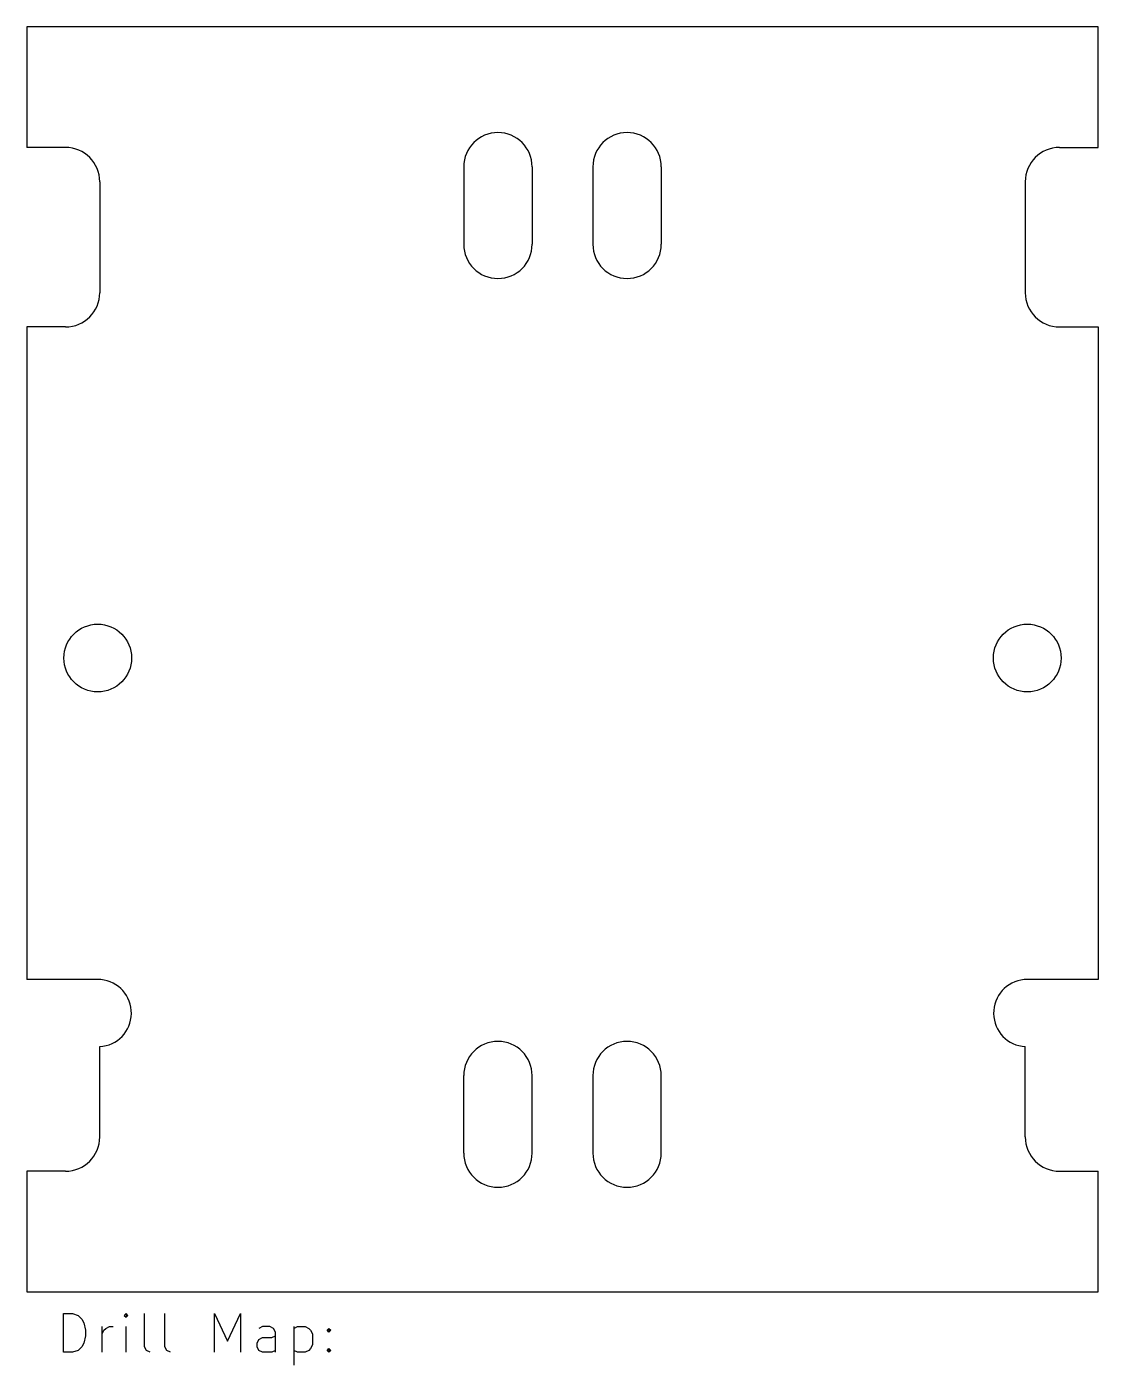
# Model space of a CAD drawing. Extents: x 103 to 186, y -169 to -66.
import ezdxf

# ---------------------------------------------------------------- set-up
doc = ezdxf.new("R2010")
doc.units = 0
doc.layers.add('BLACK', color=7, linetype='CONTINUOUS')

msp = doc.modelspace()

# ---------------------------------------------------------------- linework, layer by layer
at = {"layer": 'BLACK', "linetype": 'CONTINUOUS'}
for p, q in [((103, -65.75), (103, -75.1)), ((186, -65.75), (103, -65.75)), ((186, -73.1), (186, -65.75)), ((186, -75.1), (186, -73.1)), ((106, -75.1), (103, -75.1)), ((183, -75.1), (186, -75.1)), ((136.85, -76.6), (136.85, -82.6)), ((142.15, -76.6), (142.15, -82.6)), ((146.85, -76.6), (146.85, -82.6)), ((152.15, -76.6), (152.15, -82.6)), ((108.65, -77.75), (108.65, -86.35)), ((180.35, -77.75), (180.35, -86.35)), ((103, -89), (103, -139.557)), ((106, -89), (103, -89)), ((183, -89), (186, -89)), ((186, -89), (185.995, -139.557)), ((108.745, -139.557), (103, -139.557)), ((185.995, -139.557), (180.25, -139.557)), ((108.65, -151.75), (108.65, -144.75)), ((180.35, -151.75), (180.35, -144.75)), ((136.85, -153), (136.85, -147)), ((142.15, -153), (142.15, -147)), ((146.85, -147), (146.85, -153)), ((152.15, -153), (152.15, -147)), ((103, -154.4), (103, -163.75)), ((106, -154.4), (103, -154.4)), ((183, -154.4), (186, -154.4)), ((186, -156.45), (186, -154.4)), ((186, -163.75), (186, -156.45)), ((103, -163.75), (186, -163.75)), ((105.839, -168.432), (105.839, -165.432)), ((105.839, -165.432), (106.554, -165.432)), ((106.554, -165.432), (106.982, -165.575)), ((106.982, -165.575), (107.268, -165.861)), ((107.268, -165.861), (107.411, -166.146)), ((110.696, -165.432), (110.554, -165.575)), ((110.554, -165.575), (110.696, -165.718)), ((110.839, -165.575), (110.696, -165.432)), ((110.696, -165.432), (110.696, -165.718)), ((110.696, -165.718), (110.839, -165.575)), ((112.125, -168.004), (112.125, -165.432)), ((113.696, -168.004), (113.696, -165.432)), ((117.554, -168.432), (117.554, -165.432)), ((117.554, -165.432), (118.554, -167.575)), ((118.554, -167.575), (119.554, -165.432)), ((119.554, -165.432), (119.554, -168.432)), ((107.411, -166.146), (107.554, -166.718)), ((107.554, -166.718), (107.554, -167.146)), ((108.839, -168.432), (108.839, -166.432)), ((108.839, -167.004), (108.982, -166.718)), ((108.982, -166.718), (109.125, -166.575)), ((109.125, -166.575), (109.411, -166.432)), ((109.411, -166.432), (109.696, -166.432)), ((110.696, -168.432), (110.696, -166.432)), ((121.268, -166.432), (120.982, -166.575)), ((121.839, -166.432), (121.268, -166.432)), ((122.125, -166.575), (121.839, -166.432)), ((122.268, -166.861), (122.125, -166.575)), ((122.268, -168.432), (122.268, -166.861)), ((123.696, -166.432), (123.696, -169.432)), ((123.696, -166.575), (123.982, -166.432)), ((123.982, -166.432), (124.554, -166.432)), ((124.554, -166.432), (124.839, -166.575)), ((124.839, -166.575), (124.982, -166.718)), ((124.982, -166.718), (125.125, -167.004)), ((126.268, -166.718), (126.411, -166.575)), ((126.411, -166.861), (126.268, -166.718)), ((126.411, -166.575), (126.554, -166.718)), ((126.411, -166.575), (126.411, -166.861)), ((126.554, -166.718), (126.411, -166.861)), ((107.411, -167.718), (107.268, -168.004)), ((107.554, -167.146), (107.411, -167.718)), ((120.839, -167.718), (120.982, -167.432)), ((120.839, -168.004), (120.839, -167.718)), ((120.982, -167.432), (121.268, -167.289)), ((121.268, -167.289), (121.982, -167.289)), ((121.982, -167.289), (122.268, -167.146)), ((125.125, -167.861), (124.982, -168.146)), ((125.125, -167.004), (125.125, -167.861)), ((106.554, -168.432), (105.839, -168.432)), ((106.982, -168.289), (106.554, -168.432)), ((107.268, -168.004), (106.982, -168.289)), ((112.268, -168.289), (112.125, -168.004)), ((112.554, -168.432), (112.268, -168.289)), ((113.839, -168.289), (113.696, -168.004)), ((114.125, -168.432), (113.839, -168.289)), ((120.982, -168.289), (120.839, -168.004)), ((121.268, -168.432), (120.982, -168.289)), ((121.982, -168.432), (121.268, -168.432)), ((122.268, -168.289), (121.982, -168.432)), ((123.982, -168.432), (123.696, -168.289)), ((124.554, -168.432), (123.982, -168.432)), ((124.839, -168.289), (124.554, -168.432)), ((124.982, -168.146), (124.839, -168.289)), ((126.268, -168.289), (126.411, -168.146)), ((126.411, -168.432), (126.268, -168.289)), ((126.411, -168.146), (126.554, -168.289)), ((126.411, -168.146), (126.411, -168.432)), ((126.554, -168.289), (126.411, -168.432))]:
    msp.add_line(p, q, dxfattribs=at)
at = {"layer": 'BLACK'}
for centre in [(108.5, -114.65), (180.5, -114.65)]:
    msp.add_circle(centre, 2.625, dxfattribs=at)
for centre, radius, start, end in [((139.5, -76.6), 2.65, 0, 180), ((149.5, -76.6), 2.65, 0, 180), ((106, -77.75), 2.65, 0, 90), ((183, -77.75), 2.65, 90, 180), ((139.5, -82.6), 2.65, 180, 360), ((149.5, -82.6), 2.65, 180, 360), ((106, -86.35), 2.65, -90, 0), ((183, -86.35), 2.65, -180, -90), ((108.5, -142.15), 2.604, -86.6982, 84.6107), ((180.5, -142.15), 2.604, -264.611, -93.3018), ((139.5, -147), 2.65, 0, 180), ((149.5, -147), 2.65, 0, 180), ((106, -151.75), 2.65, -90, 0), ((183, -151.75), 2.65, 180, 270), ((139.5, -153), 2.65, 180, 360), ((149.5, -153), 2.65, 180, 360)]:
    msp.add_arc(centre, radius, start, end, dxfattribs=at)

doc.saveas('drawing.dxf')
